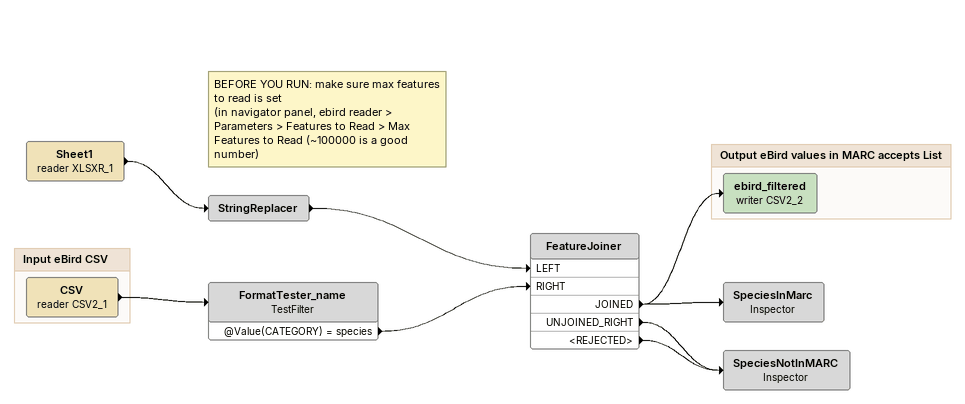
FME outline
FormatTester_name: TestFilter
    @Value(CATEGORY) = species -> FeatureJoiner [RIGHT]
Sheet1 (reader XLSXR_1)
    -> StringReplacer
Note: BEFORE YOU RUN: make sure max features to read is set / (in navigator panel, ebird reader > Parameters > Features to Read > Max Features to Read (~100000 is a good number)
StringReplacer
    -> FeatureJoiner [LEFT]
FeatureJoiner
    JOINED -> ebird_filtered (writer CSV2_2)
    JOINED -> SpeciesInMarc
    UNJOINED_RIGHT -> SpeciesNotInMARC
    <REJECTED> -> SpeciesNotInMARC
SpeciesInMarc: Inspector
SpeciesNotInMARC: Inspector

Bookmark: Input eBird CSV
CSV (reader CSV2_1)
    -> FormatTester_name

Bookmark: Output eBird values in MARC accepts List
ebird_filtered (writer CSV2_2)
